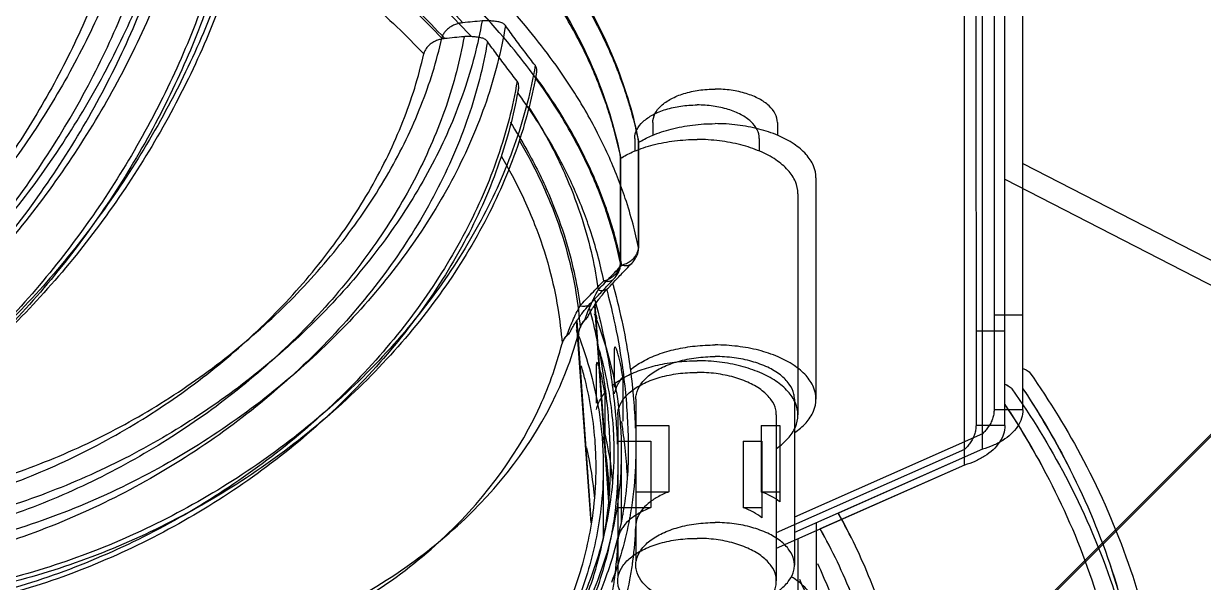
# Model space of a CAD drawing. Header units: inches. Extents: x 4821 to 127877, y 58012 to 433683.
# Drawn here: x 83144.1 to 83366.2, y 383254.2 to 383359.6 of the extents above; entities that cross this region are included whole.
import ezdxf

# ---------------------------------------------------------------- set-up
doc = ezdxf.new("R2010")
doc.units = ezdxf.units.IN
doc.header["$MEASUREMENT"] = 0
for name, color, linetype in [('A-FURN-FIXD', 10, 'Continuous'), ('A-WALL', 53, 'Continuous'), ('Cloums$0$A-COL-HAT', 8, 'Continuous'), ('EMG - ELEC - ID', 26, 'Continuous'), ('NECB-COLUM', 50, 'Continuous')]:
    doc.layers.add(name, color=color, linetype=linetype)

# ---------------------------------------------------------------- blocks, each defined once
blk = doc.blocks.new('COL BASEMT')
at = {"layer": 'Cloums$0$A-COL-HAT'}
h = blk.add_hatch(dxfattribs=at)
h.set_pattern_fill('ANSI31', color=256, scale=500)
h.set_pattern_definition([(45, (1452118.876, 42013.15), (-44.194174, 44.194174), [])])
h.paths.add_polyline_path([(1693546.85, 345625.99), (1693946.85, 345625.99), (1693950.94, 348875.93), (1693546.85, 348875.93)])
h.paths.add_polyline_path([(1688721.85, 335900.88), (1689121.55, 335900.88), (1689121.85, 337327.04), (1693949.19, 337326.96), (1693946.85, 345125.99), (1693546.85, 345125.99), (1693546.85, 337726.97), (1688721.85, 337727.04)])
h.paths.add_polyline_path([(1641271.85, 335200.88), (1640873.67, 335200.88), (1640871.85, 323973.06), (1689121.85, 323973.08), (1689121.4, 335200.88), (1688721.85, 335200.88), (1688721.85, 324373.08), (1641271.85, 324373.06)])
edge = h.paths.add_edge_path()
edge.add_line((1636446.85, 345125.99), (1636046.85, 345125.99))
edge.add_line((1636046.85, 345125.99), (1636049.02, 337698.91))
edge.add_arc((1626263.14, 338211.03), 9799.28, 305.315023, 357.004292, ccw=False)
edge.add_line((1631927.82, 330214.96), (1632171.53, 329896.4))
edge.add_arc((1626336.78, 338141.43), 10100.73, 305.285859, 355.375183)
edge.add_line((1636404.63, 337327), (1640874.01, 337327))
edge.add_line((1640874.01, 337327), (1640873.78, 335900.88))
edge.add_line((1640873.78, 335900.88), (1641271.85, 335900.88))
edge.add_line((1641271.85, 335900.88), (1641271.85, 337725.88))
edge.add_line((1641271.85, 337725.88), (1636446.85, 337725.88))
edge.add_line((1636446.85, 337725.88), (1636446.85, 345125.99))
h.paths.add_polyline_path([(1636046.85, 345625.99), (1636446.85, 345625.99), (1636446.85, 348875.93), (1636048.92, 348875.93)])
blk = doc.blocks.new('A$C0e128a0b')
at = {"layer": 'A-FURN-FIXD'}
for p, q in [((941.08, 2544.84), (989.07, 2638.01)), ((977.89, 2544.84), (792.93, 2544.84)), ((963.77, 2544.84), (963.77, 2540.53)), ((977.89, 2544.84), (971.73, 2544.84)), ((977.89, 2544.84), (977.89, 2540.53)), ((795.8, 2540.53), (977.89, 2540.53)), ((983.81, 2538.81), (874, 2538.81)), ((981.49, 2538.81), (993.95, 2510.71)), ((983.81, 2538.81), (993.36, 2517.28)), ((983.81, 2538.81), (996.26, 2510.71)), ((943.25, 2513.94), (976.32, 2513.94)), ((994.83, 2513.94), (1008.16, 2513.94)), ((976.32, 2510.71), (1001.13, 2510.71)), ((934.98, 2508.17), (936.88, 2508.17)), ((980.24, 2505.77), (980.24, 2508.56)), ((980.24, 2508.56), (991.68, 2508.56)), ((990.16, 2505.77), (990.16, 2508.56)), ((980.24, 2505.77), (990.16, 2505.77)), ((980.24, 2491.97), (990.16, 2491.97)), ((980.24, 2487.03), (980.24, 2491.97)), ((990.16, 2487.03), (990.16, 2491.97)), ((934.98, 2489.57), (936.88, 2489.57)), ((937.66, 2487.43), (937.35, 2487.4)), ((937.35, 2487.4), (937.35, 2487.4)), ((937.66, 2487.43), (937.78, 2487.45)), ((953.64, 2487.43), (937.66, 2487.43)), ((937.78, 2487.45), (953.77, 2487.45)), ((953.64, 2487.43), (953.77, 2487.45)), ((955.97, 2486.46), (955.97, 2486.47)), ((976.32, 2487.03), (1000.58, 2487.03)), ((973.02, 2485.11), (979.63, 2485.11)), ((984.13, 2484.87), (993.32, 2484.87)), ((959.68, 2482.93), (959.68, 2482.93)), ((991.95, 2483.08), (962.18, 2480.96)), ((962.36, 2480.84), (992.42, 2482.99)), ((968.96, 2483.8), (974.55, 2483.8)), ((964.48, 2479.4), (964.47, 2479.45)), ((964.47, 2479.45), (964.53, 2479.39)), ((964.53, 2479.39), (964.48, 2479.4)), ((965.62, 2478.71), (965.66, 2478.71))]:
    blk.add_line(p, q, dxfattribs=at)
for points, knots in [([(972.41, 2545.9), (976.61, 2548.84), (985.79, 2554.46), (1000.65, 2560.95), (1016.02, 2565.03), (1026.25, 2566.16), (1031.05, 2566.35)], [0, 0, 0, 0, 14.92256, 31.365316, 47.566342, 61.839793, 61.839793, 61.839793, 61.839793]), ([(972.41, 2545.9), (976.61, 2548.84), (985.79, 2554.46), (1000.65, 2560.95), (1016.02, 2565.03), (1026.25, 2566.16), (1031.05, 2566.35)], [0, 0, 0, 0, 14.92256, 31.365316, 47.566342, 61.839793, 61.839793, 61.839793, 61.839793]), ([(974.76, 2544.84), (978.1, 2547.04), (986.23, 2551.93), (999.82, 2557.85), (1015.35, 2561.99), (1025.93, 2563.07), (1031.19, 2563.18)], [0, 0, 0, 0, 11.681577, 27.685609, 43.462025, 59.114876, 59.114876, 59.114876, 59.114876]), ([(975.07, 2545.05), (978.3, 2547.19), (986.35, 2551.97), (999.81, 2557.86), (1015.35, 2561.99), (1025.93, 2563.07), (1031.19, 2563.18)], [0, 0, 0, 0, 11.320271, 27.324303, 43.100719, 58.753569, 58.753569, 58.753569, 58.753569]), ([(971.73, 2544.84), (971.79, 2545.01), (971.96, 2545.39), (972.21, 2545.75), (972.4, 2545.89), (972.41, 2545.9)], [0, 0, 0, 0, 0.517964, 1.177012, 1.209559, 1.209559, 1.209559, 1.209559]), ([(971.73, 2544.84), (971.79, 2545.01), (971.96, 2545.39), (972.21, 2545.75), (972.4, 2545.89), (972.41, 2545.9)], [0, 0, 0, 0, 0.510471, 1.169518, 1.202066, 1.202066, 1.202066, 1.202066]), ([(977.89, 2544.84), (978.33, 2544.84), (979.22, 2544.69), (980.46, 2544.06), (981.58, 2543.09), (982.53, 2541.83), (983.29, 2540.38), (983.66, 2539.34), (983.81, 2538.81)], [0, 0, 0, 0, 1.286967, 2.625566, 4.045656, 5.546045, 7.09693, 8.647467, 8.647467, 8.647467, 8.647467]), ([(977.89, 2544.84), (978.33, 2544.84), (979.22, 2544.69), (980.46, 2544.06), (981.58, 2543.09), (982.53, 2541.83), (983.29, 2540.38), (983.66, 2539.34), (983.81, 2538.81)], [0, 0, 0, 0, 1.286967, 2.625566, 4.045656, 5.546045, 7.09693, 8.647467, 8.647467, 8.647467, 8.647467]), ([(977.89, 2540.53), (978.12, 2540.53), (978.58, 2540.49), (979.25, 2540.32), (979.89, 2540.04), (980.48, 2539.68), (981.02, 2539.27), (981.34, 2538.96), (981.49, 2538.81)], [0, 0, 0, 0, 0.681118, 1.362866, 2.043611, 2.717904, 3.376004, 4.004425, 4.004425, 4.004425, 4.004425]), ([(1033.34, 2527.94), (1028.27, 2527.94), (1018.04, 2526.94), (1004.62, 2522.93), (996.59, 2519.08), (993.35, 2517.27)], [0, 0, 0, 0, 15.079568, 30.320231, 41.193738, 41.193738, 41.193738, 41.193738]), ([(1033.34, 2527.94), (1028.27, 2527.94), (1018.04, 2526.94), (1004.63, 2522.93), (996.6, 2519.08), (993.36, 2517.28)], [0, 0, 0, 0, 15.079568, 30.320231, 41.182753, 41.182753, 41.182753, 41.182753]), ([(1033.34, 2521.48), (1028.51, 2521.48), (1018.79, 2520.53), (1008.03, 2517.31), (1002.21, 2514.8), (1000.92, 2514.2)], [0, 0, 0, 0, 14.343979, 28.841196, 33.010104, 33.010104, 33.010104, 33.010104]), ([(943.25, 2513.94), (942.63, 2513.94), (941.34, 2513.66), (939.59, 2512.47), (938.06, 2510.62), (936.8, 2508.22), (935.86, 2505.36), (935.27, 2502.2), (935.14, 2499.99), (935.14, 2498.87)], [0, 0, 0, 0, 1.821008, 3.809172, 6.067518, 8.623066, 11.444685, 14.462774, 17.584566, 17.584566, 17.584566, 17.584566]), ([(976.32, 2513.94), (975.71, 2513.94), (974.42, 2513.66), (972.67, 2512.47), (971.14, 2510.62), (969.88, 2508.22), (968.93, 2505.36), (968.35, 2502.2), (968.22, 2499.99), (968.22, 2498.87)], [0, 0, 0, 0, 1.821008, 3.809172, 6.067518, 8.623066, 11.444685, 14.462774, 17.584566, 17.584566, 17.584566, 17.584566]), ([(981.33, 2510.72), (980.9, 2511.35), (979.95, 2512.48), (978.23, 2513.66), (976.93, 2513.94), (976.32, 2513.94)], [0, 0, 0, 0, 2.185671, 4.173834, 5.994842, 5.994842, 5.994842, 5.994842]), ([(1008.16, 2513.94), (1007.55, 2513.94), (1006.26, 2513.66), (1004.51, 2512.47), (1003.44, 2511.18), (1002.92, 2510.36), (1002.82, 2510.21)], [0, 0, 0, 0, 1.821008, 3.809172, 6.067518, 6.569542, 6.569542, 6.569542, 6.569542]), ([(976.32, 2510.71), (976.06, 2510.71), (975.26, 2510.63), (973.94, 2509.99), (972.58, 2508.6), (971.45, 2506.68), (970.6, 2504.33), (970.07, 2501.68), (969.95, 2499.82), (969.95, 2498.87)], [0, 0, 0, 0, 0.764546, 2.371943, 4.19747, 6.292321, 8.639532, 11.177, 13.815848, 13.815848, 13.815848, 13.815848]), ([(1001.13, 2510.71), (1000.87, 2510.71), (1000.07, 2510.63), (998.75, 2509.99), (997.39, 2508.6), (996.26, 2506.68), (995.41, 2504.33), (994.88, 2501.68), (994.76, 2499.82), (994.76, 2498.87)], [0, 0, 0, 0, 0.764546, 2.371943, 4.19747, 6.292321, 8.639532, 11.177, 13.815848, 13.815848, 13.815848, 13.815848]), ([(1007.5, 2498.87), (1007.5, 2499.82), (1007.38, 2501.68), (1006.85, 2504.33), (1006, 2506.68), (1004.87, 2508.6), (1003.51, 2509.99), (1002.18, 2510.63), (1001.38, 2510.71), (1001.13, 2510.71)], [0, 0, 0, 0, 2.638849, 5.176316, 7.523528, 9.618379, 11.443905, 13.051303, 13.815848, 13.815848, 13.815848, 13.815848]), ([(934.98, 2508.17), (934.53, 2508.17), (933.59, 2507.93), (932.36, 2506.92), (931.34, 2505.41), (930.57, 2503.48), (930.08, 2501.25), (929.98, 2499.68), (929.98, 2498.87)], [0, 0, 0, 0, 1.315983, 2.790283, 4.504547, 6.459592, 8.601399, 10.843962, 10.843962, 10.843962, 10.843962]), ([(991.68, 2508.56), (991.37, 2508.16), (990.8, 2507.26), (990.36, 2506.29), (990.16, 2505.77)], [0, 0, 0, 0, 1.436986, 3.001876, 3.001876, 3.001876, 3.001876]), ([(934.98, 2489.57), (934.53, 2489.57), (933.59, 2489.82), (932.36, 2490.82), (931.34, 2492.33), (930.57, 2494.26), (930.08, 2496.49), (929.98, 2498.07), (929.98, 2498.87)], [0, 0, 0, 0, 1.315983, 2.790283, 4.504547, 6.459592, 8.601399, 10.843962, 10.843962, 10.843962, 10.843962]), ([(937.81, 2487.68), (937.47, 2488.25), (936.73, 2489.75), (935.86, 2492.38), (935.27, 2495.54), (935.14, 2497.75), (935.14, 2498.87)], [0, 0, 0, 0, 1.890147, 4.711766, 7.729855, 10.851647, 10.851647, 10.851647, 10.851647]), ([(971.94, 2486.19), (971.46, 2486.76), (970.58, 2488.1), (969.55, 2490.4), (968.79, 2493.04), (968.32, 2495.89), (968.22, 2497.87), (968.22, 2498.87)], [0, 0, 0, 0, 2.142459, 4.515129, 7.084405, 9.795198, 12.58286, 12.58286, 12.58286, 12.58286]), ([(976.32, 2487.03), (976.06, 2487.03), (975.26, 2487.12), (973.94, 2487.76), (972.58, 2489.14), (971.45, 2491.06), (970.6, 2493.41), (970.07, 2496.06), (969.95, 2497.92), (969.95, 2498.87)], [0, 0, 0, 0, 0.764546, 2.371943, 4.19747, 6.292321, 8.639532, 11.177, 13.815848, 13.815848, 13.815848, 13.815848]), ([(1001.13, 2487.03), (1000.87, 2487.03), (1000.07, 2487.12), (998.75, 2487.76), (997.39, 2489.14), (996.26, 2491.06), (995.41, 2493.41), (994.88, 2496.06), (994.76, 2497.92), (994.76, 2498.87)], [0, 0, 0, 0, 0.764546, 2.371943, 4.19747, 6.292321, 8.639532, 11.177, 13.815848, 13.815848, 13.815848, 13.815848]), ([(1007.5, 2498.87), (1007.5, 2497.92), (1007.38, 2496.06), (1006.85, 2493.41), (1006, 2491.06), (1004.87, 2489.14), (1003.51, 2487.76), (1002.18, 2487.12), (1001.38, 2487.03), (1001.13, 2487.03)], [0, 0, 0, 0, 2.638849, 5.176316, 7.523528, 9.618379, 11.443905, 13.051303, 13.815848, 13.815848, 13.815848, 13.815848]), ([(990.16, 2491.97), (990.39, 2491.39), (990.89, 2490.3), (991.83, 2488.9), (992.75, 2488), (993.35, 2487.61), (993.55, 2487.5)], [0, 0, 0, 0, 1.756303, 3.348241, 4.775175, 5.435751, 5.435751, 5.435751, 5.435751]), ([(937.35, 2487.4), (933.34, 2486.59), (924.91, 2483.97), (914.76, 2478.59), (908.77, 2474.33), (906.72, 2472.74)], [0, 0, 0, 0, 12.120393, 25.947265, 33.494003, 33.494003, 33.494003, 33.494003]), ([(932.4, 2486.11), (931.7, 2485.91), (929.96, 2485.36), (928.23, 2484.73), (927.2, 2484.33)], [0, 0, 0, 0, 2.136315, 5.412948, 5.412948, 5.412948, 5.412948]), ([(953.64, 2487.43), (952.48, 2487.19), (950.01, 2486.62), (946.51, 2485.56), (943.05, 2484.31), (939.79, 2482.93), (936.44, 2481.31), (933.38, 2479.64), (931.43, 2478.46), (930.6, 2477.93)], [0, 0, 0, 0, 3.535278, 7.490412, 10.81281, 14.378464, 17.918013, 21.73145, 24.593609, 24.593609, 24.593609, 24.593609]), ([(937.36, 2487.37), (936.29, 2487.15), (934.63, 2486.75), (932.99, 2486.29), (932.4, 2486.11)], [0, 0, 0, 0, 3.239922, 5.059174, 5.059174, 5.059174, 5.059174]), ([(954.53, 2487.33), (954.32, 2487.39), (954.07, 2487.44), (953.81, 2487.44), (953.77, 2487.44)], [0, 0, 0, 0, 0.636887, 0.7555868, 0.7555868, 0.7555868, 0.7555868]), ([(954.42, 2487.26), (954.29, 2487.32), (954.07, 2487.39), (953.85, 2487.42), (953.77, 2487.43)], [0, 0, 0, 0, 0.4160401, 0.6669375, 0.6669375, 0.6669375, 0.6669375]), ([(955.27, 2486.68), (955.14, 2486.81), (954.87, 2487.03), (954.57, 2487.2), (954.42, 2487.26)], [0, 0, 0, 0, 0.5300783, 0.9990449, 0.9990449, 0.9990449, 0.9990449]), ([(955.97, 2486.46), (955.91, 2486.52), (955.66, 2486.74), (955.19, 2487.06), (954.75, 2487.26), (954.53, 2487.33)], [0, 0, 0, 0, 0.249277, 0.973125, 1.655117, 1.655117, 1.655117, 1.655117]), ([(956.02, 2485.62), (955.93, 2485.83), (955.7, 2486.21), (955.42, 2486.54), (955.27, 2486.68)], [0, 0, 0, 0, 0.649872, 1.243436, 1.243436, 1.243436, 1.243436]), ([(956.27, 2484.93), (956.33, 2485.16), (956.39, 2485.62), (956.23, 2486.16), (956.04, 2486.39), (955.97, 2486.46)], [0, 0, 0, 0, 0.662617, 1.245452, 1.516879, 1.516879, 1.516879, 1.516879]), ([(959.53, 2483.71), (963.33, 2484.74), (967.47, 2485.6), (971.64, 2486.18), (971.93, 2486.22)], [0, 0, 0, 0, 11.640373, 12.506433, 12.506433, 12.506433, 12.506433]), ([(1001.09, 2486.47), (1001.84, 2486.36), (1005.92, 2485.68), (1013.28, 2483.59), (1022.73, 2478.97), (1031.57, 2472.66), (1039.61, 2464.79), (1046.71, 2455.51), (1052.71, 2445.02), (1057.51, 2433.54), (1061, 2421.3), (1063.13, 2408.53), (1063.84, 2395.51), (1063.13, 2382.48), (1061, 2369.72), (1057.51, 2357.47), (1052.71, 2345.99), (1046.71, 2335.5), (1039.61, 2326.23), (1031.57, 2318.35), (1022.73, 2312.04), (1013.28, 2307.43), (1003.41, 2304.62), (996.67, 2303.99), (993.32, 2303.99)], [0, 0, 0, 0, 2.240882, 12.284718, 22.512213, 32.991048, 43.764626, 54.850032, 66.23873, 77.899195, 89.780727, 101.817911, 113.935415, 126.052919, 138.090103, 149.971635, 161.6321, 173.020798, 184.106204, 194.879782, 205.358617, 215.586112, 225.629948, 235.576733, 235.576733, 235.576733, 235.576733]), ([(993.35, 2486.24), (993.61, 2486.19), (997.13, 2485.56), (1000.6, 2484.58), (1003.72, 2483.4)], [0, 0, 0, 0, 0.783857, 10.604477, 10.604477, 10.604477, 10.604477]), ([(993.55, 2487.5), (993.74, 2487.4), (994.31, 2487.14), (994.93, 2487.03), (995.34, 2487.03)], [0, 0, 0, 0, 0.631023, 1.838734, 1.838734, 1.838734, 1.838734]), ([(927.2, 2484.33), (927.18, 2484.32), (926.04, 2483.88), (923.86, 2482.96), (921.75, 2481.94), (920.73, 2481.42)], [0, 0, 0, 0, 0.045777, 3.61143, 6.953923, 6.953923, 6.953923, 6.953923]), ([(956.27, 2484.93), (954.98, 2484.68), (952.41, 2484.08), (948.82, 2483), (945.41, 2481.77), (942.19, 2480.41), (938.88, 2478.81), (934.09, 2476.19), (930.5, 2473.82), (928.07, 2472.04)], [0, 0, 0, 0, 3.904476, 7.808871, 11.089053, 14.608985, 18.10303, 21.867786, 30.617055, 30.617055, 30.617055, 30.617055]), ([(959.11, 2482.24), (958.78, 2482.55), (957.84, 2483.45), (956.89, 2484.35), (956.27, 2484.93)], [0, 0, 0, 0, 1.299763, 3.758767, 3.758767, 3.758767, 3.758767]), ([(959.68, 2482.93), (959.32, 2483.28), (958.47, 2484.09), (957.61, 2484.9), (957.13, 2485.36)], [0, 0, 0, 0, 1.453731, 3.39615, 3.39615, 3.39615, 3.39615]), ([(979.59, 2485.84), (976.77, 2485.7), (971.69, 2485.21), (966.67, 2484.3), (964.45, 2483.82)], [0, 0, 0, 0, 8.383796, 15.126171, 15.126171, 15.126171, 15.126171]), ([(964.94, 2481.35), (966.88, 2482.08), (970.62, 2483.25), (974.45, 2484.02), (976.25, 2484.29)], [0, 0, 0, 0, 6.126147, 11.550747, 11.550747, 11.550747, 11.550747]), ([(973.02, 2485.11), (972.66, 2485.05), (971.98, 2484.93), (971.04, 2484.74), (970.22, 2484.56), (969.57, 2484.38), (969.03, 2484.21), (968.73, 2484.09), (968.35, 2483.89), (968.75, 2483.8), (968.89, 2483.79), (968.94, 2483.79)], [0, 0, 0, 0, 1.077782, 2.032975, 2.855811, 3.539685, 4.077546, 4.451744, 4.647368, 4.98041, 5.12526, 5.12526, 5.12526, 5.12526]), ([(975.51, 2483.87), (975.21, 2483.93), (974.32, 2484.19), (973.5, 2484.7), (973.02, 2485.11)], [0, 0, 0, 0, 0.904449, 2.745415, 2.745415, 2.745415, 2.745415]), ([(984.08, 2485.48), (982.84, 2485.36), (981.36, 2485.18), (979.89, 2484.96), (979.66, 2484.93)], [0, 0, 0, 0, 3.720314, 4.407541, 4.407541, 4.407541, 4.407541]), ([(979.69, 2484.69), (979.98, 2484.71), (981.45, 2484.82), (982.93, 2484.87), (984.12, 2484.87)], [0, 0, 0, 0, 0.851692, 4.39708, 4.39708, 4.39708, 4.39708]), ([(984.12, 2484.87), (986.18, 2484.87), (991.52, 2484.57), (1000.04, 2482.78), (1006.23, 2480.27), (1009.23, 2478.76)], [0, 0, 0, 0, 6.120351, 15.836305, 25.697034, 25.697034, 25.697034, 25.697034]), ([(1000.1, 2483.53), (998.1, 2484.14), (995.84, 2484.7), (993.57, 2485.11), (993.35, 2485.15)], [0, 0, 0, 0, 6.186896, 6.855842, 6.855842, 6.855842, 6.855842]), ([(959.99, 2481.4), (960.05, 2481.63), (960.1, 2482.08), (959.94, 2482.63), (959.75, 2482.86), (959.68, 2482.93)], [0, 0, 0, 0, 0.662303, 1.245094, 1.520635, 1.520635, 1.520635, 1.520635]), ([(984.12, 2483.8), (982.95, 2483.8), (978.55, 2483.65), (973.46, 2482.83), (969.65, 2481.79), (968.96, 2481.59)], [0, 0, 0, 0, 3.503181, 13.079368, 15.193678, 15.193678, 15.193678, 15.193678]), ([(1008.93, 2477.76), (1005.97, 2479.25), (999.85, 2481.72), (991.43, 2483.49), (986.16, 2483.8), (984.12, 2483.8)], [0, 0, 0, 0, 9.74334, 19.343627, 25.391117, 25.391117, 25.391117, 25.391117]), ([(1009.61, 2479.64), (1007.69, 2480.63), (1004.54, 2482.04), (1001.31, 2483.15), (1000.1, 2483.53)], [0, 0, 0, 0, 6.356663, 10.103881, 10.103881, 10.103881, 10.103881]), ([(920.73, 2481.42), (920.67, 2481.39), (919.45, 2480.77), (914.65, 2478.14), (910.15, 2475.04), (906.9, 2472.46)], [0, 0, 0, 0, 0.197109, 4.010546, 16.047064, 16.047064, 16.047064, 16.047064]), ([(932.56, 2470.97), (933.92, 2471.84), (937.42, 2473.95), (943.03, 2476.73), (949.16, 2479.03), (954.74, 2480.54), (958.3, 2481.17), (959.99, 2481.4)], [0, 0, 0, 0, 4.727591, 11.954037, 18.342749, 24.010456, 29.057875, 29.057875, 29.057875, 29.057875]), ([(963.37, 2479.82), (962.99, 2479.98), (962.24, 2480.3), (961.11, 2480.82), (960.36, 2481.2), (959.99, 2481.4)], [0, 0, 0, 0, 1.198638, 2.421621, 3.657253, 3.657253, 3.657253, 3.657253]), ([(963.77, 2479.99), (963.66, 2480.05), (963.07, 2480.37), (962.03, 2481.03), (961.14, 2481.68), (960.7, 2482.04)], [0, 0, 0, 0, 0.382507, 1.955901, 3.591532, 3.591532, 3.591532, 3.591532]), ([(963.77, 2479.99), (963.84, 2479.95), (964.09, 2479.8), (964.32, 2479.6), (964.47, 2479.45)], [0, 0, 0, 0, 0.2231704, 0.8561631, 0.8561631, 0.8561631, 0.8561631]), ([(930.6, 2477.93), (927.35, 2475.89), (920.26, 2470.7), (910.18, 2461.02), (900.4, 2448.95), (891.56, 2435.31), (886.13, 2424.94), (883.47, 2419.25), (883.23, 2418.72)], [0, 0, 0, 0, 11.207521, 25.482279, 40.201013, 55.529381, 71.608838, 73.251443, 73.251443, 73.251443, 73.251443]), ([(937.69, 2469.67), (938.62, 2470.22), (941.92, 2472.07), (947.46, 2474.63), (954.13, 2476.84), (960.1, 2478.13), (963.86, 2478.58), (965.62, 2478.71)], [0, 0, 0, 0, 3.18171, 11.064375, 17.916534, 23.900847, 29.145672, 29.145672, 29.145672, 29.145672]), ([(998.86, 2334.87), (1000.42, 2336.86), (1004.53, 2342.64), (1012.4, 2357.33), (1018.82, 2380.81), (1018.82, 2410.21), (1011.21, 2438.01), (996.75, 2461.03), (980.05, 2473.91), (969.07, 2477.85), (965.62, 2478.71)], [0, 0, 0, 0, 7.218408, 20.16701, 46.957193, 74.278252, 101.068435, 126.464815, 150.176875, 160.694004, 160.694004, 160.694004, 160.694004]), ([(926.42, 2472.01), (925.76, 2471.5), (924.44, 2470.49), (922.46, 2469), (921.14, 2468.04), (920.49, 2467.57)], [0, 0, 0, 0, 2.434808, 4.826732, 7.181926, 7.181926, 7.181926, 7.181926]), ([(927.34, 2472.22), (927.29, 2472.23), (927.1, 2472.25), (926.77, 2472.22), (926.53, 2472.09), (926.42, 2472.01)], [0, 0, 0, 0, 0.1588728, 0.5604155, 0.9542873, 0.9542873, 0.9542873, 0.9542873]), ([(926.42, 2472.01), (930.23, 2471.38), (937.94, 2469.38), (949.14, 2464.49), (959.99, 2457.77), (970.2, 2449.37), (979.55, 2439.51), (987.79, 2428.44), (994.74, 2416.41), (1000.21, 2403.72), (1004.08, 2390.69), (1006.25, 2377.62), (1006.65, 2364.84), (1005.28, 2352.65), (1002.16, 2341.35), (997.33, 2331.24), (991.28, 2323.05), (986.57, 2318.7), (984.31, 2316.96)], [0, 0, 0, 0, 11.475568, 23.445644, 35.862893, 48.642865, 61.673558, 74.825088, 87.959266, 100.939082, 113.638209, 125.950607, 137.800198, 149.150315, 160.012021, 170.449389, 180.578743, 188.866824, 188.866824, 188.866824, 188.866824]), ([(927.99, 2472.11), (931.56, 2471.47), (939.04, 2469.49), (950.07, 2464.67), (960.96, 2457.89), (971.2, 2449.42), (980.54, 2439.5), (988.75, 2428.35), (995.62, 2416.27), (1001.01, 2403.53), (1004.77, 2390.44), (1006.81, 2377.33), (1007.07, 2364.52), (1005.53, 2352.32), (1002.24, 2341.03), (997.26, 2330.95), (991.15, 2322.9), (986.48, 2318.64), (984.31, 2316.96)], [0, 0, 0, 0, 10.773987, 22.817401, 35.304557, 48.143179, 61.210917, 74.384382, 87.529784, 100.512038, 113.22354, 125.549884, 137.423036, 148.808786, 159.699671, 170.191809, 180.378526, 188.359711, 188.359711, 188.359711, 188.359711]), ([(920.49, 2467.57), (920.34, 2467.46), (920.09, 2467.16), (919.92, 2466.56), (919.83, 2465.89), (919.79, 2465.42), (919.77, 2465.18)], [0, 0, 0, 0, 0.516554, 1.081048, 1.717157, 2.398728, 2.398728, 2.398728, 2.398728]), ([(920.49, 2467.57), (924.3, 2466.94), (932.01, 2464.96), (943.23, 2460.09), (954.08, 2453.38), (964.31, 2445), (973.67, 2435.15), (981.93, 2424.08), (988.9, 2412.05), (994.39, 2399.36), (998.27, 2386.32), (1000.45, 2373.24), (1000.87, 2360.45), (999.51, 2348.25), (996.39, 2336.94), (991.57, 2326.81), (986.98, 2320.6), (984.27, 2317.7), (983.96, 2317.38)], [0, 0, 0, 0, 11.476278, 23.447989, 35.868214, 48.65272, 61.689543, 74.848694, 87.99176, 100.981428, 113.691008, 126.014068, 137.874144, 149.234219, 160.105075, 170.550625, 180.687177, 181.968817, 181.968817, 181.968817, 181.968817]), ([(919.77, 2465.18), (917.52, 2463.1), (911.8, 2457.34), (903.31, 2446.87), (897.12, 2437.32), (894, 2431.89), (893.55, 2431.09)], [0, 0, 0, 0, 8.836327, 23.365718, 38.495173, 41.106359, 41.106359, 41.106359, 41.106359]), ([(919.77, 2465.18), (919.76, 2465), (919.74, 2464.63), (919.76, 2464.26), (919.78, 2464.08)], [0, 0, 0, 0, 0.507567, 1.021246, 1.021246, 1.021246, 1.021246]), ([(919.78, 2464.08), (923.31, 2463.47), (930.42, 2461.6), (940.79, 2457.14), (950.86, 2451.06), (960.4, 2443.49), (969.21, 2434.6), (977.09, 2424.59), (983.87, 2413.68), (989.39, 2402.12), (993.55, 2390.15), (996.24, 2378.04), (997.4, 2366.05), (997, 2354.46), (995.04, 2343.5), (992.53, 2336.26), (990.89, 2332.69), (990.71, 2332.31)], [0, 0, 0, 0, 10.622951, 21.68084, 33.135191, 44.91765, 56.93718, 69.087362, 81.253625, 93.320411, 105.178329, 116.731356, 127.904138, 138.649236, 148.953954, 158.845793, 160.039439, 160.039439, 160.039439, 160.039439]), ([(919.78, 2464.08), (919.83, 2463.6), (919.92, 2462.64), (920.01, 2461.69), (920.06, 2461.21)], [0, 0, 0, 0, 1.345513, 2.681237, 2.681237, 2.681237, 2.681237]), ([(896.18, 2430.61), (898.39, 2434.41), (903.24, 2442.04), (911.21, 2452.33), (917.15, 2458.51), (920.06, 2461.21)], [0, 0, 0, 0, 12.467033, 25.649217, 37.097113, 37.097113, 37.097113, 37.097113]), ([(920.06, 2461.21), (920.08, 2460.99), (920.16, 2460.57), (920.35, 2459.96), (920.63, 2459.41), (920.98, 2458.92), (921.39, 2458.52), (921.86, 2458.22), (922.19, 2458.1), (922.36, 2458.06)], [0, 0, 0, 0, 0.602127, 1.197489, 1.781281, 2.349686, 2.900029, 3.43127, 3.945175, 3.945175, 3.945175, 3.945175]), ([(900.18, 2429.86), (902.11, 2433.11), (906.57, 2440.03), (913.93, 2449.53), (919.6, 2455.47), (922.36, 2458.06)], [0, 0, 0, 0, 10.719699, 23.364437, 34.289287, 34.289287, 34.289287, 34.289287]), ([(991.22, 2347.42), (991.31, 2347.83), (992.12, 2351.82), (993.02, 2359.68), (992.72, 2371.13), (990.86, 2382.85), (987.53, 2394.57), (982.77, 2406), (976.71, 2416.9), (969.48, 2427.01), (961.27, 2436.07), (952.26, 2443.91), (942.65, 2450.31), (932.68, 2455.16), (925.79, 2457.3), (922.36, 2458.06)], [0, 0, 0, 0, 1.186975, 11.359998, 21.9731, 32.994315, 44.370612, 55.997108, 67.784255, 79.593288, 91.324354, 102.840339, 114.063294, 124.895232, 135.30237, 135.30237, 135.30237, 135.30237]), ([(892.24, 2430.61), (896.12, 2430.12), (904.01, 2428.61), (915.79, 2424.96), (927.56, 2419.97), (939.04, 2413.74), (949.96, 2406.43), (960.06, 2398.22), (969.09, 2389.3), (976.84, 2379.88), (983.13, 2370.18), (987.8, 2360.42), (990.74, 2350.83), (991.82, 2341.92), (991.38, 2336.31), (990.91, 2333.84)], [0, 0, 0, 0, 11.602196, 23.7878, 36.383911, 49.19584, 62.018034, 74.644435, 86.878803, 98.545568, 109.501847, 119.651506, 128.962135, 137.484884, 144.509937, 144.509937, 144.509937, 144.509937]), ([(893.53, 2431.11), (897.26, 2430.62), (905.03, 2429.1), (916.71, 2425.45), (928.54, 2420.38), (940.05, 2414.07), (950.97, 2406.67), (961.05, 2398.36), (970.03, 2389.32), (977.71, 2379.77), (983.9, 2369.93), (988.42, 2360.02), (991.16, 2350.27), (992.03, 2340.93), (990.96, 2332.23), (988.96, 2326.98), (987.69, 2324.6)], [0, 0, 0, 0, 11.155449, 23.438517, 36.110982, 48.980346, 61.847408, 74.510116, 86.778995, 98.485897, 109.494337, 119.709391, 129.095545, 137.696314, 145.677504, 153.298145, 153.298145, 153.298145, 153.298145]), ([(983.72, 2317.21), (984.95, 2319.5), (986.91, 2324.65), (987.91, 2333.21), (986.98, 2342.47), (984.19, 2352.13), (979.62, 2361.97), (973.39, 2371.78), (965.66, 2381.32), (956.61, 2390.37), (946.46, 2398.7), (935.46, 2406.12), (923.87, 2412.44), (911.99, 2417.51), (900.1, 2421.2), (892.12, 2422.73), (888.21, 2423.22)], [0, 0, 0, 0, 7.361474, 15.267491, 23.795794, 33.116523, 43.292028, 54.295739, 66.033147, 78.359907, 91.096802, 104.042477, 116.984874, 129.712102, 142.023308, 153.740146, 153.740146, 153.740146, 153.740146]), ([(981.83, 2316.59), (982.02, 2316.94), (983.39, 2319.61), (985.24, 2325.17), (985.92, 2333.63), (984.77, 2342.66), (981.85, 2352.05), (977.25, 2361.59), (971.08, 2371.08), (963.49, 2380.29), (954.65, 2389.01), (944.78, 2397.04), (934.1, 2404.2), (922.88, 2410.3), (911.37, 2415.21), (899.85, 2418.81), (892.12, 2420.33), (888.33, 2420.82)], [0, 0, 0, 0, 1.123216, 8.480815, 16.214801, 24.572839, 33.699734, 43.642504, 54.36834, 65.783527, 77.749609, 90.096803, 102.635469, 115.166475, 127.491061, 139.42073, 150.787667, 150.787667, 150.787667, 150.787667]), ([(892.29, 2415.07), (895.91, 2414.48), (903.26, 2412.8), (914.13, 2409.03), (924.88, 2404.08), (935.28, 2398.03), (945.12, 2391.01), (954.13, 2383.2), (962.05, 2374.82), (968.73, 2366.08), (974.01, 2357.11), (977.78, 2348.15), (979.88, 2339.44), (980.24, 2332.52), (979.79, 2328.64), (979.58, 2327.44)], [0, 0, 0, 0, 10.891256, 22.288099, 33.90766, 45.642067, 57.445534, 69.039084, 80.097656, 90.541409, 100.395495, 109.515047, 117.813876, 125.302959, 128.680946, 128.680946, 128.680946, 128.680946])]:
    blk.add_open_spline(points, degree=3, knots=knots, dxfattribs=at)
for points in [[(937.91, 2487.52), (937.88, 2487.57), (937.85, 2487.63), (937.81, 2487.68)], [(937.66, 2487.44), (937.56, 2487.44), (937.46, 2487.42), (937.36, 2487.4)], [(937.66, 2487.43), (937.56, 2487.41), (937.46, 2487.39), (937.36, 2487.37)], [(937.78, 2487.44), (937.74, 2487.44), (937.7, 2487.44), (937.66, 2487.44)], [(937.97, 2487.43), (937.95, 2487.46), (937.93, 2487.49), (937.91, 2487.52)], [(953.77, 2487.43), (953.73, 2487.43), (953.69, 2487.43), (953.64, 2487.43)], [(956.85, 2485.62), (956.56, 2485.9), (956.26, 2486.18), (955.97, 2486.47)], [(971.93, 2486.22), (973.4, 2486.41), (974.87, 2486.57), (976.34, 2486.7)], [(976.34, 2486.7), (977.64, 2486.81), (978.95, 2486.89), (980.25, 2486.95)], [(980.25, 2486.95), (980.39, 2486.95), (980.52, 2486.96), (980.66, 2486.96)], [(984.13, 2485.95), (982.99, 2485.95), (981.86, 2485.93), (980.73, 2485.89)], [(984.13, 2487.03), (986.13, 2487.03), (988.14, 2486.91), (990.14, 2486.69)], [(993.35, 2485.15), (990.3, 2485.68), (987.21, 2485.95), (984.13, 2485.95)], [(990.14, 2486.69), (991.21, 2486.57), (992.28, 2486.42), (993.35, 2486.24)], [(995.33, 2486.99), (997.07, 2486.92), (998.82, 2486.77), (1000.55, 2486.54)], [(1000.55, 2486.54), (1000.73, 2486.52), (1000.91, 2486.49), (1001.09, 2486.47)], [(956.27, 2484.93), (956.21, 2485.17), (956.13, 2485.4), (956.02, 2485.62)], [(957.13, 2485.36), (957.03, 2485.45), (956.94, 2485.54), (956.85, 2485.62)], [(976.25, 2484.29), (977.4, 2484.46), (978.54, 2484.59), (979.69, 2484.69)], [(980.73, 2485.89), (980.35, 2485.87), (979.97, 2485.86), (979.59, 2485.84)], [(984.15, 2485.49), (984.13, 2485.49), (984.1, 2485.49), (984.08, 2485.48)], [(988.1, 2485.8), (986.78, 2485.73), (985.46, 2485.62), (984.15, 2485.49)], [(993.32, 2484.87), (993.84, 2484.87), (994.36, 2484.87), (994.89, 2484.85)], [(959.05, 2483.58), (959.21, 2483.62), (959.37, 2483.67), (959.53, 2483.71)], [(960.7, 2482.04), (960.35, 2482.32), (960.01, 2482.62), (959.68, 2482.93)], [(964.45, 2483.82), (962.96, 2483.49), (961.47, 2483.13), (960, 2482.74)], [(988.82, 2483.6), (986.27, 2483.39), (983.74, 2482.98), (981.24, 2482.4)], [(959.99, 2481.4), (959.69, 2481.68), (959.4, 2481.96), (959.11, 2482.24)], [(964.3, 2481.28), (964.02, 2481.19), (963.73, 2481.09), (963.45, 2481)], [(963.52, 2480.8), (963.99, 2480.99), (964.46, 2481.18), (964.94, 2481.35)], [(964.48, 2479.4), (964.11, 2479.54), (963.74, 2479.68), (963.37, 2479.82)], [(964.48, 2479.4), (964.49, 2479.39), (964.51, 2479.38), (964.52, 2479.37)], [(964.52, 2479.37), (964.67, 2479.21), (964.84, 2479.07), (965.02, 2478.96)], [(964.53, 2479.39), (964.69, 2479.22), (964.87, 2479.07), (965.06, 2478.96)], [(965.02, 2478.96), (965.21, 2478.85), (965.41, 2478.76), (965.62, 2478.71)], [(965.06, 2478.96), (965.25, 2478.85), (965.45, 2478.76), (965.66, 2478.71)], [(927.34, 2472.22), (927.56, 2472.19), (927.77, 2472.15), (927.99, 2472.11)]]:
    blk.add_open_spline(points, degree=3, dxfattribs=at)

msp = doc.modelspace()

# ---------------------------------------------------------------- hatches: boundary and pattern name
at = {"layer": 'A-WALL'}
h = msp.add_hatch(dxfattribs=at)
h.set_pattern_fill('ANSI36', color=3, scale=250)
h.set_pattern_definition([(45, (-1206225.3, -363005.7), (420.9495, 1543.4815), [1984.375, -396.875, 0, -396.875])])
h.paths.add_polyline_path([(86321.51, 396060.39), (78773.72, 396060.36), (78773.72, 379510.37), (86321.51, 379510.37)])
h.paths.add_polyline_path([(35926.89, 396110.37), (28823.73, 396110.37), (28823.73, 387310.43), (35926.89, 387310.43)])
h = msp.add_hatch(dxfattribs=at)
h.set_pattern_fill('ANSI36', color=3, scale=250)
h.set_pattern_definition([(45, (-1206228.7, -363008.7), (420.9495, 1543.4815), [1984.375, -396.875, 0, -396.875])])
h.paths.add_polyline_path([(86318.11, 396057.41), (78770.32, 396057.38), (78770.32, 379507.39), (86318.11, 379507.39)])
h.paths.add_polyline_path([(35923.49, 396107.39), (28820.33, 396107.39), (28820.33, 387307.45), (35923.49, 387307.44)])

# ---------------------------------------------------------------- block references
at = {"layer": 'EMG - ELEC - ID', "xscale": 1.260932877019967, "yscale": 1.260932877019967, "zscale": 1.260932877019967, "rotation": 270.0008681710996}
for p in [(80123.35, 384519.79), (80119.95, 384516.81)]:
    msp.add_blockref('A$C0e128a0b', p, dxfattribs=at)
at = {"layer": 'NECB-COLUM'}
for p in [(-1607623.13, 42184.44), (-1607626.53, 42181.46)]:
    msp.add_blockref('COL BASEMT', p, dxfattribs=at)

doc.saveas('drawing.dxf')
